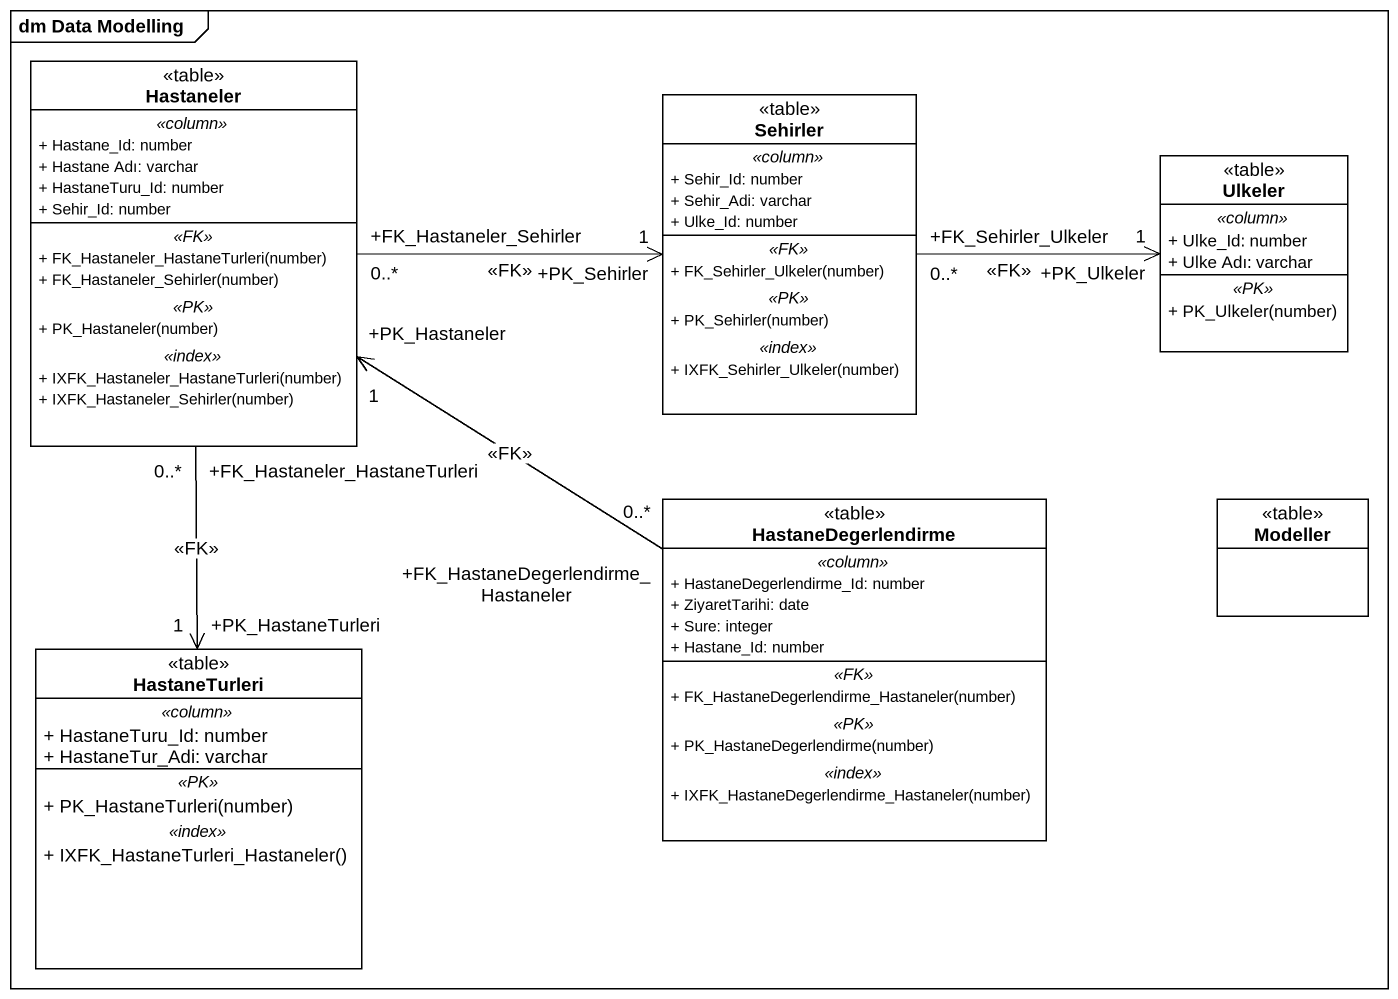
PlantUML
@startuml
mainframe dm Data Modelling
hide circle
hide empty members
skinparam classAttributeIconSize 0
class Hastaneler <<table>> {
  .. <<column>> ..
  + Hastane_Id: number
  + Hastane Adı: varchar
  + HastaneTuru_Id: number
  + Sehir_Id: number
  .. <<FK>> ..
  + FK_Hastaneler_HastaneTurleri(number)
  + FK_Hastaneler_Sehirler(number)
  .. <<PK>> ..
  + PK_Hastaneler(number)
  .. <<index>> ..
  + IXFK_Hastaneler_HastaneTurleri(number)
  + IXFK_Hastaneler_Sehirler(number)
}
class Sehirler <<table>> {
  .. <<column>> ..
  + Sehir_Id: number
  + Sehir_Adi: varchar
  + Ulke_Id: number
  .. <<FK>> ..
  + FK_Sehirler_Ulkeler(number)
  .. <<PK>> ..
  + PK_Sehirler(number)
  .. <<index>> ..
  + IXFK_Sehirler_Ulkeler(number)
}
class Ulkeler <<table>> {
  .. <<column>> ..
  + Ulke_Id: number
  + Ulke Adı: varchar
  .. <<PK>> ..
  + PK_Ulkeler(number)
}
class HastaneDegerlendirme <<table>> {
  .. <<column>> ..
  + HastaneDegerlendirme_Id: number
  + ZiyaretTarihi: date
  + Sure: integer
  + Hastane_Id: number
  .. <<FK>> ..
  + FK_HastaneDegerlendirme_Hastaneler(number)
  .. <<PK>> ..
  + PK_HastaneDegerlendirme(number)
  .. <<index>> ..
  + IXFK_HastaneDegerlendirme_Hastaneler(number)
}
class Modeller <<table>>
class HastaneTurleri <<table>> {
  .. <<column>> ..
  + HastaneTuru_Id: number
  + HastaneTur_Adi: varchar
  .. <<PK>> ..
  + PK_HastaneTurleri(number)
  .. <<index>> ..
  + IXFK_HastaneTurleri_Hastaneler()
}
Hastaneler "+FK_Hastaneler_Sehirler\n0..*" -right-> "+PK_Sehirler\n1" Sehirler : <<FK>>
Hastaneler "+FK_Hastaneler_HastaneTurleri\n0..*" --> "+PK_HastaneTurleri\n1" HastaneTurleri : <<FK>>
Sehirler "+FK_Sehirler_Ulkeler\n0..*" -right-> "+PK_Ulkeler\n1" Ulkeler : <<FK>>
HastaneDegerlendirme "+FK_HastaneDegerlendirme_Hastaneler\n0..*" -up-> "+PK_Hastaneler\n1" Hastaneler : <<FK>>
@enduml
